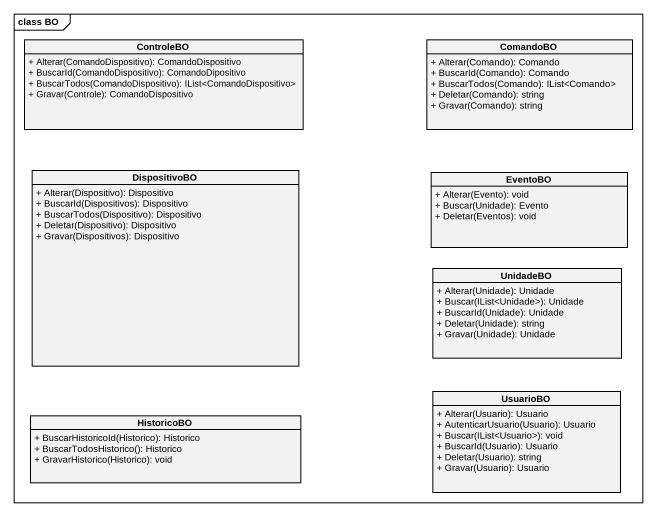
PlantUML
@startuml
mainframe class BO
hide circle
hide empty members
skinparam classAttributeIconSize 0
class ControleBO {
  + Alterar(ComandoDispositivo): ComandoDispositivo
  + BuscarId(ComandoDispositivo): ComandoDipositivo
  + BuscarTodos(ComandoDispositivo): IList<ComandoDispositivo>
  + Gravar(Controle): ComandoDispositivo
}
class ComandoBO {
  + Alterar(Comando): Comando
  + BuscarId(Comando): Comando
  + BuscarTodos(Comando): IList<Comando>
  + Deletar(Comando): string
  + Gravar(Comando): string
}
class DispositivoBO {
  + Alterar(Dispositivo): Dispositivo
  + BuscarId(Dispositivos): Dispositivo
  + BuscarTodos(Dispositivo): Dispositivo
  + Deletar(Dispositivo): Dispositivo
  + Gravar(Dispositivos): Dispositivo
}
class EventoBO {
  + Alterar(Evento): void
  + Buscar(Unidade): Evento
  + Deletar(Eventos): void
}
class UnidadeBO {
  + Alterar(Unidade): Unidade
  + Buscar(IList<Unidade>): Unidade
  + BuscarId(Unidade): Unidade
  + Deletar(Unidade): string
  + Gravar(Unidade): Unidade
}
class UsuarioBO {
  + Alterar(Usuario): Usuario
  + AutenticarUsuario(Usuario): Usuario
  + Buscar(IList<Usuario>): void
  + BuscarId(Usuario): Usuario
  + Deletar(Usuario): string
  + Gravar(Usuario): Usuario
}
class HistoricoBO {
  + BuscarHistoricoId(Historico): Historico
  + BuscarTodosHistorico(): Historico
  + GravarHistorico(Historico): void
}
@enduml
